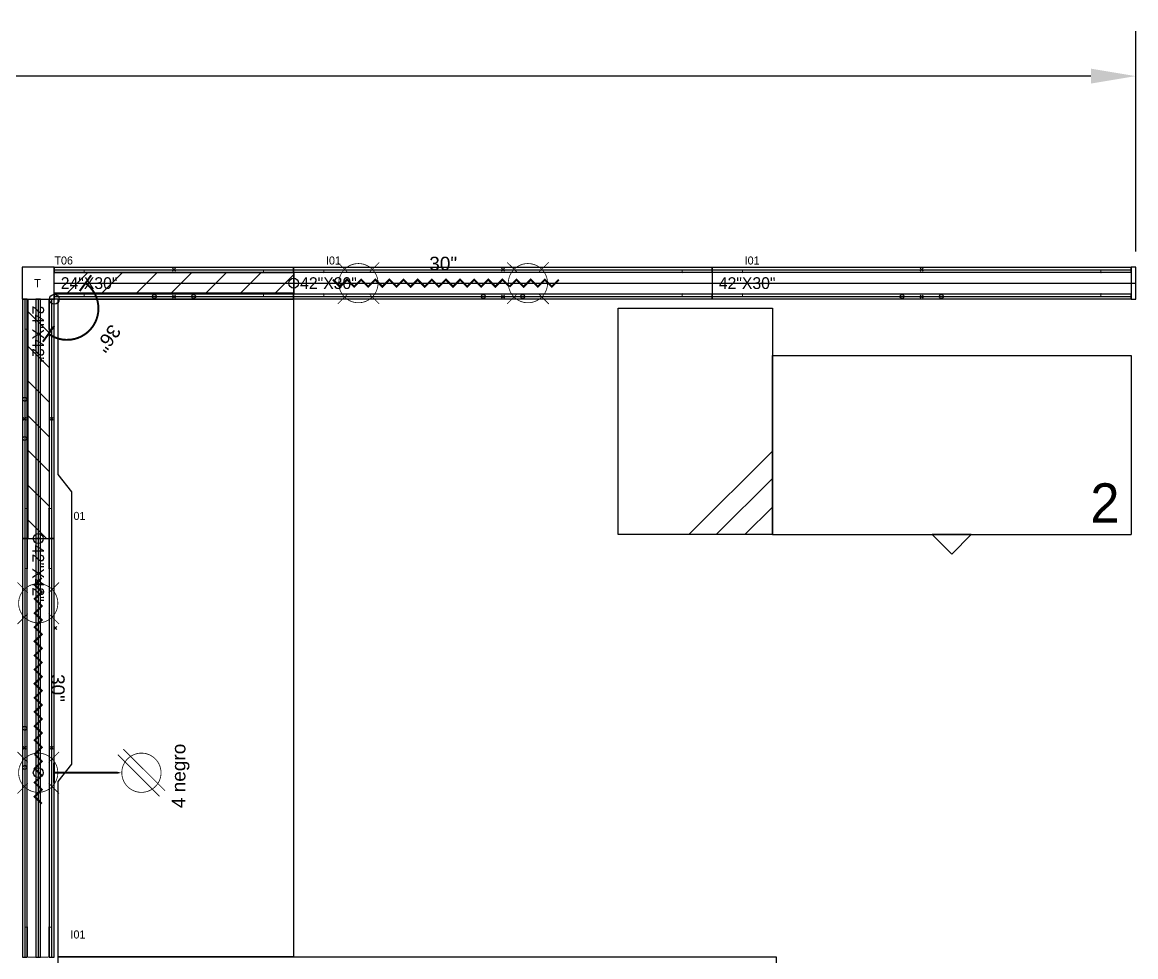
# Model space of a CAD drawing. Header units: inches. Extents: x 126 to 13186, y 9 to 361.
# Drawn here: x 3762.9 to 3874.6, y 114.7 to 208.5 of the extents above; entities that cross this region are included whole.
import ezdxf
from ezdxf.enums import TextEntityAlignment as Align

# ---------------------------------------------------------------- set-up
doc = ezdxf.new("R2010")
doc.units = ezdxf.units.IN
doc.header["$MEASUREMENT"] = 0
for name, color, linetype in [('DD2D', 7, 'Continuous'), ('DD2D_Geometry', 7, 'Continuous'), ('ELECTRI', 7, 'Continuous'), ('ENFASIS NEW', 7, 'Continuous'), ('Id Unión', 7, 'Continuous'), ('LATEFILE', 7, 'Continuous'), ('LATFILE', 7, 'Continuous'), ('LF', 7, 'Continuous'), ('PV-26D', 7, 'Continuous'), ('S7000', 7, 'Continuous'), ('TEXT HARNESS', 7, 'Continuous')]:
    doc.layers.add(name, color=color, linetype=linetype)
doc.styles.add('ARIAL', font='arial.ttf')
doc.styles.get("Standard").update_dxf_attribs({"font": 'stylu.ttf'})
doc.dimstyles.get("Standard").update_dxf_attribs({"dimscale": 25, "dimtxt": 0.18, "dimasz": 0.18, "dimexe": 0.18, "dimexo": 0.0625, "dimgap": 0.09, "dimtad": 0, "dimtih": 1, "dimtoh": 1, "dimzin": 0, "dimdsep": 46, "dimlunit": 4, "dimtxsty": 'Standard', "dimcen": 0.09, "dimadec": 0, "dimazin": 0, "dimtfac": 1, "dimtofl": 0, "dimtmove": 0, "dimatfit": 3, "dimfxl": 1, "dimtolj": 1, "dimtzin": 0, "dimarcsym": 0})

# ---------------------------------------------------------------- blocks, each defined once
blk = doc.blocks.new('829030')
at = {"color": 1, "const_width": 0.002}
for points in [[(0.1385, 0.0265), (0.112, 0.053)], [(0.1915, 0.0265), (0.218, 0.053)], [(0.5705, 0.0265), (0.544, 0.053)], [(0.6235, 0.0265), (0.65, 0.053)], [(0.1385, -0.0265), (0.112, -0.053)], [(0.1915, -0.0265), (0.218, -0.053)], [(0.5705, -0.0265), (0.544, -0.053)], [(0.6235, -0.0265), (0.65, -0.053)]]:
    blk.add_lwpolyline(points, dxfattribs=at)
for points in [[(0.165, -0.05, -1), (0.165, 0.05, -1)], [(0.597, -0.05, 1), (0.597, 0.05, 1)]]:
    blk.add_lwpolyline(points, format="xyb", close=True, dxfattribs=at)
at = {"color": 1}
for points in [[(0.1, 0.009, 0.005, 0.005, 0), (0.118, -0.009, 0.005, 0.005, 0), (0.136, 0.009, 0.005, 0.005, 0), (0.154, -0.009, 0.005, 0.005, 0), (0.172, 0.009, 0.005, 0.005, 0), (0.19, -0.009, 0.005, 0.005, 0), (0.208, 0.009, 0.005, 0.005, 0), (0.226, -0.009, 0.005, 0.005, 0), (0.244, 0.009, 0.005, 0.005, 0), (0.262, -0.009, 0.005, 0.005, 0), (0.28, 0.009, 0.005, 0.005, 0), (0.298, -0.009, 0.005, 0.005, 0), (0.316, 0.009, 0.005, 0.005, 0), (0.334, -0.009, 0.005, 0.005, 0), (0.352, 0.009, 0.005, 0.005, 0), (0.37, -0.009, 0.005, 0.005, 0), (0.388, 0.009, 0.005, 0.005, 0), (0.406, -0.009, 0.005, 0.005, 0), (0.424, 0.009, 0.005, 0.005, 0), (0.442, -0.009, 0.005, 0.005, 0), (0.46, 0.009, 0.005, 0.005, 0), (0.478, -0.009, 0.005, 0.005, 0), (0.496, 0.009, 0.005, 0.005, 0), (0.514, -0.009, 0.005, 0.005, 0), (0.532, 0.009, 0.005, 0.005, 0), (0.55, -0.009, 0, 0, 0)], [(0.676, 0.009, 0.005, 0.005, 0), (0.658, -0.009, 0.005, 0.005, 0), (0.64, 0.009, 0.005, 0.005, 0), (0.622, -0.009, 0.005, 0.005, 0), (0.604, 0.009, 0.005, 0.005, 0), (0.586, -0.009, 0.005, 0.005, 0), (0.568, 0.009, 0.005, 0.005, 0), (0.55, -0.009, 0, 0, 0)]]:
    blk.add_lwpolyline(points, format="xyseb", dxfattribs=at)
blk.add_circle((0, 0), 0.0125, dxfattribs=at)
blk.add_point((0, 0), dxfattribs=at)
at = {"layer": 'TEXT HARNESS', "color": 1, "style": 'ARIAL'}
blk.add_text('30"', height=0.03469, dxfattribs=at).set_placement((0.381, 0.05), align=Align.MIDDLE)
blk = doc.blocks.new('8065E4C')
at = {"color": 1}
for points in [[(0, -0.04, 0.005, 0.005, 0), (0, -0.165, 0.025, 0, 0), (0, -0.2114, 0, 0, 0)], [(-0.0601, -0.309, 0.002, 0.002, 0), (0.046, -0.2029, 0.002, 0.002, 0)], [(-0.046, -0.3231, 0.002, 0.002, 0), (0.0601, -0.217, 0.002, 0.002, 0)]]:
    blk.add_lwpolyline(points, format="xyseb", dxfattribs=at)
at = {"color": 1, "const_width": 0.005}
blk.add_lwpolyline([(0.025, -0.04), (-0.025, -0.04)], dxfattribs=at)
at = {"color": 1, "const_width": 0.002}
blk.add_lwpolyline([(-0.05, -0.263, -1), (0.05, -0.263, -1)], format="xyb", close=True, dxfattribs=at)
at = {"color": 1}
blk.add_circle((0, 0), 0.0125, dxfattribs=at)
blk.add_point((0, 0), dxfattribs=at)
at = {"layer": 'TEXT HARNESS', "color": 1, "style": 'ARIAL'}
blk.add_text('4 negro', height=0.03469, dxfattribs=at).set_placement((-0.0081, -0.363), align=Align.MIDDLE)
blk = doc.blocks.new('*X45')
at = {"color": 0}
for p, q in [((45.2092, -47.6869), (45.2569, -47.6392)), ((45.2923, -47.6922), (45.3453, -47.6392)), ((45.3807, -47.6922), (45.4337, -47.6392)), ((45.4691, -47.6922), (45.5221, -47.6392)), ((45.5575, -47.6922), (45.6105, -47.6392)), ((45.6459, -47.6922), (45.6989, -47.6392)), ((45.7343, -47.6922), (45.7873, -47.6392))]:
    blk.add_line(p, q, dxfattribs=at)
blk = doc.blocks.new('806224')
at = {"color": 1}
for p, q in [((-0.6104, 0), (0, 0)), ((-0.6104, -0.053), (-0.6104, 0)), ((0, 0), (0, -0.053)), ((0, -0.053), (-0.6104, -0.053))]:
    blk.add_line(p, q, dxfattribs=at)
blk.add_blockref('*X45', (-45.8197, 47.6392), dxfattribs=at)
blk = doc.blocks.new('817736')
at = {"color": 3, "const_width": 0.005}
blk.add_lwpolyline([(0.08, 0.04, 1), (-0.08, 0.04)], format="xyb", dxfattribs=at)
for points in [[(-0.055, 0.04), (-0.105, 0.04)], [(0.055, 0.04), (0.105, 0.04)]]:
    blk.add_lwpolyline(points, dxfattribs=at)
at = {"color": 3}
blk.add_circle((0, 0), 0.0125, dxfattribs=at)
blk.add_point((0, 0), dxfattribs=at)
at = {"layer": 'TEXT HARNESS', "color": 3, "style": 'ARIAL'}
blk.add_text('36"', height=0.03469, dxfattribs=at).set_placement((0, 0.17), align=Align.MIDDLE)
blk = doc.blocks.new('DD40102466AB')
at = {"color": 1}
for p, q in [((0.0035, -0.0035), (-0.0035, 0.0035)), ((0.0035, 0.0035), (-0.0035, -0.0035))]:
    blk.add_line(p, q, dxfattribs=at)
blk.add_lwpolyline([(-0.3472, -0.0417), (0.3472, -0.0417), (0.391, -0.0067), (0.838, -0.0067), (0.838, -0.6067), (-0.838, -0.6067), (-0.838, -0.0067), (-0.391, -0.0067)], close=True)
blk.add_point((0, 0))
blk.add_point((0, 0))
blk.add_point((0, 0), dxfattribs=at)
blk = doc.blocks.new('DD40102442AB')
at = {"color": 1}
for p, q in [((0.0035, -0.0035), (-0.0035, 0.0035)), ((0.0035, 0.0035), (-0.0035, -0.0035))]:
    blk.add_line(p, q, dxfattribs=at)
blk.add_point((0, 0))
blk.add_point((0, 0))
blk.add_point((0, 0), dxfattribs=at)
blk = doc.blocks.new('S7012')
for p, q in [((0.18, -0.577), (0.393, -0.364)), ((0.25, -0.577), (0.393, -0.434)), ((0.323, -0.577), (0.393, -0.507))]:
    blk.add_line(p, q)
blk.add_lwpolyline([(0, 0), (0.393, 0), (0.393, -0.577), (0, -0.577)], close=True)
blk = doc.blocks.new('LF4023627S')
for p, q in [((0, 0), (0.914, 0)), ((0, -0.457), (0.914, -0.457))]:
    blk.add_line(p, q)
at = {"layer": 'LATEFILE'}
for p, q in [((0, -0.457), (0, 0)), ((0.914, 0), (0.914, -0.457))]:
    blk.add_line(p, q, dxfattribs=at)
blk.add_lwpolyline([(0.407, -0.457), (0.457, -0.507), (0.507, -0.457)], close=True, dxfattribs=at)
at = {"layer": 'LATFILE', "insert": (0.8103, -0.3262), "char_height": 0.1, "width": 0.07696, "attachment_point": 1}
blk.add_mtext('2', dxfattribs=at)
blk = doc.blocks.new('DD40123072AB')
for p, q in [((-0.915, -0.7687), (-0.915, -0.0067)), ((-0.915, -0.0067), (0.915, -0.0067)), ((0.915, -0.0067), (0.915, -0.7687)), ((0.915, -0.7687), (-0.915, -0.7687))]:
    blk.add_line(p, q)
at = {"layer": 'PV-26D'}
for p, q in [((-0.8345, -0.0687), (-0.8345, -0.1107)), ((-0.8335, -0.0687), (-0.8345, -0.0687)), ((-0.8335, -0.1107), (-0.8335, -0.0687)), ((-0.7385, -0.0627), (-0.8285, -0.0627)), ((-0.8285, -0.0637), (-0.8285, -0.0627)), ((-0.8285, -0.0637), (-0.7385, -0.0637)), ((-0.7385, -0.0637), (-0.7385, -0.0627)), ((-0.7335, -0.0687), (-0.7335, -0.1107)), ((-0.7335, -0.0687), (-0.7325, -0.0687)), ((-0.7325, -0.1107), (-0.7325, -0.0687)), ((0.7325, -0.1107), (0.7325, -0.0687)), ((0.7335, -0.0687), (0.7325, -0.0687)), ((0.7335, -0.0687), (0.7335, -0.1107)), ((0.7385, -0.0627), (0.8285, -0.0627)), ((0.7385, -0.0637), (0.7385, -0.0627)), ((0.8285, -0.0637), (0.7385, -0.0637)), ((0.8285, -0.0637), (0.8285, -0.0627)), ((0.8335, -0.1107), (0.8335, -0.0687)), ((0.8335, -0.0687), (0.8345, -0.0687)), ((0.8345, -0.0687), (0.8345, -0.1107)), ((-0.8335, -0.1107), (-0.8345, -0.1107)), ((-0.8212, -0.1009), (-0.8212, -0.1157)), ((-0.8212, -0.1009), (-0.8175, -0.1009)), ((-0.8175, -0.1167), (-0.8175, -0.1009)), ((-0.7495, -0.1117), (-0.8175, -0.1117)), ((-0.7495, -0.1119), (-0.8175, -0.1119)), ((-0.8175, -0.1124), (-0.7495, -0.1124)), ((-0.7527, -0.094), (-0.8143, -0.094)), ((-0.8143, -0.094), (-0.8143, -0.0977)), ((-0.8143, -0.0977), (-0.7527, -0.0977)), ((-0.7527, -0.094), (-0.7527, -0.0977)), ((-0.7495, -0.1009), (-0.7495, -0.1167)), ((-0.7458, -0.1009), (-0.7495, -0.1009)), ((-0.7458, -0.1157), (-0.7458, -0.1009)), ((-0.7335, -0.1107), (-0.7325, -0.1107)), ((0.7335, -0.1107), (0.7325, -0.1107)), ((0.7458, -0.1157), (0.7458, -0.1009)), ((0.7458, -0.1009), (0.7495, -0.1009)), ((0.7495, -0.1009), (0.7495, -0.1167)), ((0.7495, -0.1117), (0.8175, -0.1117)), ((0.7495, -0.1119), (0.8175, -0.1119)), ((0.8175, -0.1124), (0.7495, -0.1124)), ((0.7527, -0.094), (0.8143, -0.094)), ((0.7527, -0.094), (0.7527, -0.0977)), ((0.8143, -0.0977), (0.7527, -0.0977)), ((0.8143, -0.094), (0.8143, -0.0977)), ((0.8175, -0.1167), (0.8175, -0.1009)), ((0.8212, -0.1009), (0.8175, -0.1009)), ((0.8212, -0.1009), (0.8212, -0.1157)), ((0.8335, -0.1107), (0.8345, -0.1107)), ((-0.8212, -0.1157), (-0.8285, -0.1157)), ((-0.8285, -0.1157), (-0.8285, -0.1167)), ((-0.8285, -0.1167), (-0.8175, -0.1167)), ((-0.7495, -0.1161), (-0.8175, -0.1161)), ((-0.8175, -0.1166), (-0.7495, -0.1166)), ((-0.7495, -0.1167), (-0.8175, -0.1167)), ((-0.7495, -0.1167), (-0.7385, -0.1167)), ((-0.7385, -0.1157), (-0.7458, -0.1157)), ((-0.7385, -0.1157), (-0.7385, -0.1167)), ((0.7385, -0.1157), (0.7458, -0.1157)), ((0.7385, -0.1157), (0.7385, -0.1167)), ((0.7495, -0.1167), (0.7385, -0.1167)), ((0.7495, -0.1161), (0.8175, -0.1161)), ((0.8175, -0.1166), (0.7495, -0.1166)), ((0.7495, -0.1167), (0.8175, -0.1167)), ((0.8285, -0.1167), (0.8175, -0.1167)), ((0.8212, -0.1157), (0.8285, -0.1157)), ((0.8285, -0.1157), (0.8285, -0.1167))]:
    blk.add_line(p, q, dxfattribs=at)
at = {"layer": 'PV-26D', "extrusion": (0, 0, -1)}
for centre, radius, start, end in [((0.8285, -0.0687), 0.006, 0, 90), ((0.7385, -0.0687), 0.006, 90, 180), ((-0.7385, -0.0687), 0.006, 0, 90), ((-0.8285, -0.0687), 0.006, 90, 180), ((0.8285, -0.1107), 0.006, 270, 0), ((0.8143, -0.1009), 0.00691, 0, 90), ((0.7527, -0.1009), 0.00691, 90, 180), ((0.7385, -0.1107), 0.006, 180, 270), ((-0.7385, -0.1107), 0.006, 270, 0), ((-0.7527, -0.1009), 0.00691, 0, 90), ((-0.8143, -0.1009), 0.00691, 90, 180), ((-0.8285, -0.1107), 0.006, 180, 270)]:
    blk.add_arc(centre, radius, start, end, dxfattribs=at)
at = {"layer": 'PV-26D'}
for centre, radius, start, end in [((-0.8285, -0.0687), 0.005, 90, 180), ((-0.7385, -0.0687), 0.005, 0, 90), ((0.7385, -0.0687), 0.005, 90, 180), ((0.8285, -0.0687), 0.005, 0, 90), ((-0.8285, -0.1107), 0.005, 180, 270), ((-0.8143, -0.1009), 0.00318, 90, 180), ((-0.7527, -0.1009), 0.00318, 0, 90), ((-0.7385, -0.1107), 0.005, 270, 0), ((0.7385, -0.1107), 0.005, 180, 270), ((0.7527, -0.1009), 0.00318, 90, 180), ((0.8143, -0.1009), 0.00318, 0, 90), ((0.8285, -0.1107), 0.005, 270, 0)]:
    blk.add_arc(centre, radius, start, end, dxfattribs=at)
for points in [[(-0.8175, -0.1167), (-0.8197, -0.1167), (-0.8212, -0.1163), (-0.8212, -0.1157)], [(-0.7458, -0.1157), (-0.7458, -0.1163), (-0.7473, -0.1167), (-0.7495, -0.1167)], [(0.7458, -0.1157), (0.7458, -0.1163), (0.7473, -0.1167), (0.7495, -0.1167)], [(0.8175, -0.1167), (0.8197, -0.1167), (0.8212, -0.1163), (0.8212, -0.1157)]]:
    blk.add_rational_spline(points, [1, 0.804737854124, 0.804737854124, 1], degree=3, dxfattribs=at)
blk = doc.blocks.new('DD101024422D')
at = {"color": 1, "linetype": 'Continuous', "lineweight": 0}
for p, q in [((0.0765, 0.026), (0.0765, 0.0343)), ((0.5335, 0.0343), (0.0765, 0.0343)), ((0.5335, 0.0343), (0.5335, 0.026)), ((0, -0.0255), (0, 0.0255)), ((0.0017, 0.0275), (0.0218, 0.0275)), ((0.002, 0.0275), (0.0215, 0.0275)), ((0.0747, 0.0275), (0.0215, 0.0275)), ((0.0747, 0.0275), (0.075, 0.0275)), ((0.5353, 0.0275), (0.535, 0.0275)), ((0.5353, 0.0275), (0.5885, 0.0275)), ((0.6083, 0.0275), (0.5882, 0.0275)), ((0.608, 0.0275), (0.5885, 0.0275)), ((0.61, -0.0255), (0.61, 0.0255)), ((0.025, -0.0275), (0.002, -0.0275)), ((0.025, -0.0275), (0.0747, -0.0275)), ((0.0747, -0.0275), (0.075, -0.0275)), ((0.0765, -0.0343), (0.0765, -0.026)), ((0.5335, -0.026), (0.5335, -0.0343)), ((0.5353, -0.0275), (0.535, -0.0275)), ((0.585, -0.0275), (0.5353, -0.0275)), ((0.585, -0.0275), (0.608, -0.0275)), ((0.5335, -0.0343), (0.0765, -0.0343))]:
    blk.add_line(p, q, dxfattribs=at)
at = {"color": 1}
for p, q in [((0.3015, 0.0379), (0.3085, 0.0308)), ((0.3015, 0.0308), (0.3085, 0.0379)), ((0.3015, -0.0379), (0.3085, -0.0308)), ((0.3015, -0.0308), (0.3085, -0.0379))]:
    blk.add_line(p, q, dxfattribs=at)
for centre in [(0.255, -0.0343), (0.355, -0.0343)]:
    blk.add_circle(centre, 0.005, dxfattribs=at)
at = {"color": 1, "linetype": 'Continuous', "lineweight": 0}
for centre, radius, start, end in [((0.002, 0.0255), 0.00203, 90, 180), ((0.075, 0.026), 0.00151, 10.021, 90), ((0.075, 0.026), 0.00151, 0, 10.021), ((0.535, 0.026), 0.00151, 90, 169.979), ((0.535, 0.026), 0.00151, 169.979, 180), ((0.535, 0.026), 0.00151, 169.979, 180), ((0.608, 0.0255), 0.00203, 0, 90), ((0.002, -0.0255), 0.00203, 180, 270), ((0.075, -0.026), 0.00151, 270, 349.979), ((0.075, -0.026), 0.00151, 349.979, 0), ((0.535, -0.026), 0.00151, 180, 190.021), ((0.535, -0.026), 0.00151, 180, 190.021), ((0.535, -0.026), 0.00151, 190.021, 270), ((0.608, -0.0255), 0.00203, 270, 0)]:
    blk.add_arc(centre, radius, start, end, dxfattribs=at)
at = {"color": 1}
for p in [(0.305, 0.0343), (0.305, -0.0343)]:
    blk.add_point(p, dxfattribs=at)
at = {"insert": (0.0165, 0.0151), "char_height": 0.03, "attachment_point": 1}
blk.add_mtext_dynamic_manual_height_columns('24"X42"', width=75.494015, gutter_width=12.5, heights=[0], dxfattribs=at)
blk = doc.blocks.new('SPACE_DD10102442')
blk.add_blockref('DD101024422D', (0, 0))
blk = doc.blocks.new('DD101042422D')
at = {"color": 1, "linetype": 'Continuous', "lineweight": 0}
for p, q in [((0.0765, 0.026), (0.0765, 0.0343)), ((0.9905, 0.0343), (0.0765, 0.0343)), ((0.9905, 0.0343), (0.9905, 0.026)), ((0, -0.0255), (0, 0.0255)), ((0.0017, 0.0275), (0.0218, 0.0275)), ((0.002, 0.0275), (0.0215, 0.0275)), ((0.0747, 0.0275), (0.0215, 0.0275)), ((0.0747, 0.0275), (0.075, 0.0275)), ((0.9923, 0.0275), (0.992, 0.0275)), ((0.9923, 0.0275), (1.0455, 0.0275)), ((1.0653, 0.0275), (1.0452, 0.0275)), ((1.065, 0.0275), (1.0455, 0.0275)), ((1.067, -0.0255), (1.067, 0.0255)), ((0.025, -0.0275), (0.002, -0.0275)), ((0.025, -0.0275), (0.0747, -0.0275)), ((0.0747, -0.0275), (0.075, -0.0275)), ((0.0765, -0.0343), (0.0765, -0.026)), ((0.9905, -0.026), (0.9905, -0.0343)), ((0.9923, -0.0275), (0.992, -0.0275)), ((1.042, -0.0275), (0.9923, -0.0275)), ((1.042, -0.0275), (1.065, -0.0275)), ((0.9905, -0.0343), (0.0765, -0.0343))]:
    blk.add_line(p, q, dxfattribs=at)
at = {"color": 1}
for p, q in [((0.53, 0.0379), (0.537, 0.0308)), ((0.53, 0.0308), (0.537, 0.0379)), ((0.53, -0.0379), (0.537, -0.0308)), ((0.53, -0.0308), (0.537, -0.0379))]:
    blk.add_line(p, q, dxfattribs=at)
for centre in [(0.4835, -0.0343), (0.5835, -0.0343)]:
    blk.add_circle(centre, 0.005, dxfattribs=at)
at = {"color": 1, "linetype": 'Continuous', "lineweight": 0}
for centre, radius, start, end in [((0.002, 0.0255), 0.00203, 90, 180), ((0.075, 0.026), 0.00151, 10.021, 90), ((0.075, 0.026), 0.00151, 0, 10.021), ((0.992, 0.026), 0.00151, 90, 169.979), ((0.992, 0.026), 0.00151, 169.979, 180), ((0.992, 0.026), 0.00151, 169.979, 180), ((1.065, 0.0255), 0.00203, 0, 90), ((0.002, -0.0255), 0.00203, 180, 270), ((0.075, -0.026), 0.00151, 270, 349.979), ((0.075, -0.026), 0.00151, 349.979, 0), ((0.992, -0.026), 0.00151, 180, 190.021), ((0.992, -0.026), 0.00151, 180, 190.021), ((0.992, -0.026), 0.00151, 190.021, 270), ((1.065, -0.0255), 0.00203, 270, 0)]:
    blk.add_arc(centre, radius, start, end, dxfattribs=at)
at = {"color": 1}
for p in [(0.5335, 0.0343), (0.5335, -0.0343)]:
    blk.add_point(p, dxfattribs=at)
at = {"insert": (0.0165, 0.0151), "char_height": 0.03, "attachment_point": 1}
blk.add_mtext_dynamic_manual_height_columns('42"X42"', width=75.494015, gutter_width=12.5, heights=[0], dxfattribs=at)
blk = doc.blocks.new('SPACE_DD10104242')
blk.add_blockref('DD101042422D', (0, 0))
blk = doc.blocks.new('DD101024302D')
at = {"color": 6, "linetype": 'Continuous', "lineweight": 0}
for p, q in [((0.0765, 0.026), (0.0765, 0.0343)), ((0.5335, 0.0343), (0.0765, 0.0343)), ((0.5335, 0.0343), (0.5335, 0.026)), ((0, -0.0255), (0, 0.0255)), ((0.0017, 0.0275), (0.0218, 0.0275)), ((0.002, 0.0275), (0.0215, 0.0275)), ((0.0747, 0.0275), (0.0215, 0.0275)), ((0.0747, 0.0275), (0.075, 0.0275)), ((0.5353, 0.0275), (0.535, 0.0275)), ((0.5353, 0.0275), (0.5885, 0.0275)), ((0.6083, 0.0275), (0.5882, 0.0275)), ((0.608, 0.0275), (0.5885, 0.0275)), ((0.61, -0.0255), (0.61, 0.0255)), ((0.025, -0.0275), (0.002, -0.0275)), ((0.025, -0.0275), (0.0747, -0.0275)), ((0.0747, -0.0275), (0.075, -0.0275)), ((0.0765, -0.0343), (0.0765, -0.026)), ((0.5335, -0.026), (0.5335, -0.0343)), ((0.5353, -0.0275), (0.535, -0.0275)), ((0.585, -0.0275), (0.5353, -0.0275)), ((0.585, -0.0275), (0.608, -0.0275)), ((0.5335, -0.0343), (0.0765, -0.0343))]:
    blk.add_line(p, q, dxfattribs=at)
at = {"color": 6}
for p, q in [((0.3015, 0.0379), (0.3085, 0.0308)), ((0.3015, 0.0308), (0.3085, 0.0379)), ((0.3015, -0.0379), (0.3085, -0.0308)), ((0.3015, -0.0308), (0.3085, -0.0379))]:
    blk.add_line(p, q, dxfattribs=at)
for centre in [(0.255, -0.0343), (0.355, -0.0343)]:
    blk.add_circle(centre, 0.005, dxfattribs=at)
at = {"color": 6, "linetype": 'Continuous', "lineweight": 0}
for centre, radius, start, end in [((0.002, 0.0255), 0.00203, 90, 180), ((0.075, 0.026), 0.00151, 10.021, 90), ((0.075, 0.026), 0.00151, 0, 10.021), ((0.535, 0.026), 0.00151, 90, 169.979), ((0.535, 0.026), 0.00151, 169.979, 180), ((0.535, 0.026), 0.00151, 169.979, 180), ((0.608, 0.0255), 0.00203, 0, 90), ((0.002, -0.0255), 0.00203, 180, 270), ((0.075, -0.026), 0.00151, 270, 349.979), ((0.075, -0.026), 0.00151, 349.979, 0), ((0.535, -0.026), 0.00151, 180, 190.021), ((0.535, -0.026), 0.00151, 180, 190.021), ((0.535, -0.026), 0.00151, 190.021, 270), ((0.608, -0.0255), 0.00203, 270, 0)]:
    blk.add_arc(centre, radius, start, end, dxfattribs=at)
at = {"color": 6}
for p in [(0.305, 0.0343), (0.305, -0.0343)]:
    blk.add_point(p, dxfattribs=at)
at = {"insert": (0.0165, 0.0151), "char_height": 0.03, "attachment_point": 1}
blk.add_mtext_dynamic_manual_height_columns('24"X30"', width=75.494015, gutter_width=12.5, heights=[0], dxfattribs=at)
blk = doc.blocks.new('SPACE_DD10102430')
blk.add_blockref('DD101024302D', (0, 0))
blk = doc.blocks.new('DD101042302D')
at = {"color": 6, "linetype": 'Continuous', "lineweight": 0}
for p, q in [((0.0765, 0.026), (0.0765, 0.0343)), ((0.9905, 0.0343), (0.0765, 0.0343)), ((0.9905, 0.0343), (0.9905, 0.026)), ((0, -0.0255), (0, 0.0255)), ((0.0017, 0.0275), (0.0218, 0.0275)), ((0.002, 0.0275), (0.0215, 0.0275)), ((0.0747, 0.0275), (0.0215, 0.0275)), ((0.0747, 0.0275), (0.075, 0.0275)), ((0.9923, 0.0275), (0.992, 0.0275)), ((0.9923, 0.0275), (1.0455, 0.0275)), ((1.0653, 0.0275), (1.0452, 0.0275)), ((1.065, 0.0275), (1.0455, 0.0275)), ((1.067, -0.0255), (1.067, 0.0255)), ((0.025, -0.0275), (0.002, -0.0275)), ((0.025, -0.0275), (0.0747, -0.0275)), ((0.0747, -0.0275), (0.075, -0.0275)), ((0.0765, -0.0343), (0.0765, -0.026)), ((0.9905, -0.026), (0.9905, -0.0343)), ((0.9923, -0.0275), (0.992, -0.0275)), ((1.042, -0.0275), (0.9923, -0.0275)), ((1.042, -0.0275), (1.065, -0.0275)), ((0.9905, -0.0343), (0.0765, -0.0343))]:
    blk.add_line(p, q, dxfattribs=at)
at = {"color": 6}
for p, q in [((0.53, 0.0379), (0.537, 0.0308)), ((0.53, 0.0308), (0.537, 0.0379)), ((0.53, -0.0379), (0.537, -0.0308)), ((0.53, -0.0308), (0.537, -0.0379))]:
    blk.add_line(p, q, dxfattribs=at)
for centre in [(0.4835, -0.0343), (0.5835, -0.0343)]:
    blk.add_circle(centre, 0.005, dxfattribs=at)
at = {"color": 6, "linetype": 'Continuous', "lineweight": 0}
for centre, radius, start, end in [((0.002, 0.0255), 0.00203, 90, 180), ((0.075, 0.026), 0.00151, 10.021, 90), ((0.075, 0.026), 0.00151, 0, 10.021), ((0.992, 0.026), 0.00151, 90, 169.979), ((0.992, 0.026), 0.00151, 169.979, 180), ((0.992, 0.026), 0.00151, 169.979, 180), ((1.065, 0.0255), 0.00203, 0, 90), ((0.002, -0.0255), 0.00203, 180, 270), ((0.075, -0.026), 0.00151, 270, 349.979), ((0.075, -0.026), 0.00151, 349.979, 0), ((0.992, -0.026), 0.00151, 180, 190.021), ((0.992, -0.026), 0.00151, 180, 190.021), ((0.992, -0.026), 0.00151, 190.021, 270), ((1.065, -0.0255), 0.00203, 270, 0)]:
    blk.add_arc(centre, radius, start, end, dxfattribs=at)
at = {"color": 6}
for p in [(0.5335, 0.0343), (0.5335, -0.0343)]:
    blk.add_point(p, dxfattribs=at)
at = {"insert": (0.0165, 0.0151), "char_height": 0.03, "attachment_point": 1}
blk.add_mtext_dynamic_manual_height_columns('42"X30"', width=75.494015, gutter_width=12.5, heights=[0], dxfattribs=at)
blk = doc.blocks.new('SPACE_DD10104230')
blk.add_blockref('DD101042302D', (0, 0))
blk = doc.blocks.new('DD3021302D')
for p, q in [((0, 0.041), (0, -0.041)), ((0.012, 0.041), (0, 0.041)), ((0.012, -0.041), (0.012, 0.041)), ((0, -0.041), (0.012, -0.041))]:
    blk.add_line(p, q)
blk = doc.blocks.new('SPACE_DD302130')
blk.add_blockref('DD3021302D', (0, 0))
blk = doc.blocks.new('*D79')
at = {"color": 0, "lineweight": -2, "transparency": 16777216}
for p, q in [((3468.31, 185.5), (3468.31, 207.6)), ((3874.6, 185.5), (3874.6, 207.6)), ((3472.81, 203.1), (3655.95, 203.1)), ((3870.1, 203.1), (3686.96, 203.1))]:
    blk.add_line(p, q, dxfattribs=at)
at = {"color": 0, "transparency": 16777216}
for points in [[(3472.81, 203.85), (3472.81, 202.35), (3468.31, 203.1)], [(3870.1, 203.85), (3870.1, 202.35), (3874.6, 203.1)]]:
    blk.add_solid(points, dxfattribs=at)
at = {"layer": 'Defpoints', "color": 0, "transparency": 16777216}
for p in [(3874.6, 203.1), (3468.31, 183.94), (3874.6, 183.94)]:
    blk.add_point(p, dxfattribs=at)
at = {"color": 0, "transparency": 16777216, "insert": (3671.45, 203.1), "char_height": 4.5, "attachment_point": 5}
blk.add_mtext('\\A1;33\'-10{\\H1.000000x;\\S1/4;}"', dxfattribs=at)

msp = doc.modelspace()

# ---------------------------------------------------------------- linework, layer by layer
at = {"layer": 'DD2D'}
for p, q in [((3766.099, 183.671), (3790.115, 183.671)), ((3790.115, 183.671), (3832.122, 183.671)), ((3832.122, 183.671), (3874.13, 183.671)), ((3766.099, 182.321), (3790.115, 182.321)), ((3790.115, 182.321), (3790.118, 182.321)), ((3790.115, 182.321), (3832.122, 182.321)), ((3832.122, 182.321), (3832.126, 182.321)), ((3832.122, 182.321), (3874.13, 182.321)), ((3874.13, 182.321), (3874.603, 182.321)), ((3763.134, 180.707), (3763.134, 156.691)), ((3764.484, 180.707), (3764.484, 156.691)), ((3764.484, 180.707), (3764.484, 156.691)), ((3765.835, 180.707), (3765.835, 156.691)), ((3766.099, 180.97), (3790.115, 180.97)), ((3790.115, 180.97), (3832.122, 180.97)), ((3832.122, 180.97), (3874.13, 180.97)), ((3763.134, 156.691), (3763.134, 114.683)), ((3764.484, 156.691), (3764.484, 156.687)), ((3764.484, 156.691), (3764.484, 114.683)), ((3764.484, 156.691), (3764.484, 114.683)), ((3765.835, 156.691), (3765.835, 114.683))]:
    msp.add_line(p, q, dxfattribs=at)
at = {"layer": 'DD2D_Geometry'}
for points in [[(3762.87, 180.707), (3766.103, 180.707), (3766.103, 183.935), (3762.87, 183.935)], [(3766.099, 183.435), (3790.115, 183.435), (3790.115, 183.908), (3766.099, 183.908)], [(3766.099, 183.435), (3790.115, 183.435), (3790.115, 183.908), (3766.099, 183.908)], [(3790.115, 183.435), (3832.122, 183.435), (3832.122, 183.908), (3790.115, 183.908)], [(3790.115, 183.435), (3832.122, 183.435), (3832.122, 183.908), (3790.115, 183.908)], [(3832.122, 183.435), (3874.13, 183.435), (3874.13, 183.908), (3832.122, 183.908)], [(3832.122, 183.435), (3874.13, 183.435), (3874.13, 183.908), (3832.122, 183.908)], [(3790.115, 182.321), (3790.118, 182.321), (3790.118, 182.321), (3790.115, 182.321)], [(3832.122, 182.321), (3832.126, 182.321), (3832.126, 182.321), (3832.122, 182.321)], [(3766.099, 180.734), (3790.115, 180.734), (3790.115, 181.207), (3766.099, 181.207)], [(3766.099, 180.734), (3790.115, 180.734), (3790.115, 181.207), (3766.099, 181.207)], [(3790.115, 180.734), (3832.122, 180.734), (3832.122, 181.207), (3790.115, 181.207)], [(3790.115, 180.734), (3832.122, 180.734), (3832.122, 181.207), (3790.115, 181.207)], [(3832.122, 180.734), (3874.13, 180.734), (3874.13, 181.207), (3832.122, 181.207)], [(3832.122, 180.734), (3874.13, 180.734), (3874.13, 181.207), (3832.122, 181.207)], [(3762.898, 180.707), (3762.898, 156.691), (3763.37, 156.691), (3763.37, 180.707)], [(3762.898, 180.707), (3762.898, 156.691), (3763.37, 156.691), (3763.37, 180.707)], [(3764.248, 180.707), (3764.248, 156.691), (3764.721, 156.691), (3764.721, 180.707)], [(3764.248, 180.707), (3764.248, 156.691), (3764.721, 156.691), (3764.721, 180.707)], [(3765.599, 180.707), (3765.599, 156.691), (3766.071, 156.691), (3766.071, 180.707)], [(3765.599, 180.707), (3765.599, 156.691), (3766.071, 156.691), (3766.071, 180.707)], [(3762.898, 156.691), (3762.898, 114.683), (3763.37, 114.683), (3763.37, 156.691)], [(3762.898, 156.691), (3762.898, 114.683), (3763.37, 114.683), (3763.37, 156.691)], [(3764.248, 156.691), (3764.248, 114.683), (3764.721, 114.683), (3764.721, 156.691)], [(3764.248, 156.691), (3764.248, 114.683), (3764.721, 114.683), (3764.721, 156.691)], [(3764.484, 156.687), (3764.484, 156.687), (3764.484, 156.691), (3764.484, 156.691)], [(3765.599, 156.691), (3765.599, 114.683), (3766.071, 114.683), (3766.071, 156.691)], [(3765.599, 156.691), (3765.599, 114.683), (3766.071, 114.683), (3766.071, 156.691)]]:
    msp.add_lwpolyline(points, close=True, dxfattribs=at)

# ---------------------------------------------------------------- block references
at = {"layer": 'DD2D_Geometry', "xscale": 39.3700787401575, "yscale": 39.3700787401575, "zscale": 39.3700787401575}
for name, p in [('SPACE_DD10102430', (3766.099, 182.321)), ('SPACE_DD10104230', (3790.115, 182.321)), ('SPACE_DD10104230', (3832.122, 182.321)), ('SPACE_DD302130', (3874.13, 182.321)), ('SPACE_DD302130', (3874.13, 182.321))]:
    msp.add_blockref(name, p, dxfattribs=at)
at = {"layer": 'DD2D_Geometry', "xscale": 39.3700787401575, "yscale": 39.3700787401575, "zscale": 39.3700787401575, "rotation": 270}
for name, p in [('SPACE_DD10102442', (3764.484, 180.707)), ('SPACE_DD10104242', (3764.484, 156.691))]:
    msp.add_blockref(name, p, dxfattribs=at)
at = {"layer": 'ELECTRI', "xscale": 39.3700787401575, "yscale": 39.3700787401575, "zscale": 39.3700787401575}
for name, p, rotation in [('817736', (3766.105, 180.707), 233.9530789057118), ('806224', (3766.101, 181.318), 180), ('806224', (3763.484, 180.707), 90), ('829030', (3764.487, 156.691), 270), ('8065E4C', (3764.487, 133.187), 90)]:
    msp.add_blockref(name, p, dxfattribs=dict(at, rotation=rotation))
msp.add_blockref('829030', (3790.117, 182.321), dxfattribs=at)
at = {"layer": 'ENFASIS NEW', "xscale": 39.3700787401575, "yscale": 39.3700787401575, "zscale": 39.3700787401575}
for p in [(3811.118, 180.969), (3853.126, 180.969)]:
    msp.add_blockref('DD40102442AB', p, dxfattribs=at)
for name, p, rotation in [('DD40102466AB', (3766.229, 147.713), 90), ('DD40123072AB', (3802.516, 84.457), 180)]:
    msp.add_blockref(name, p, dxfattribs=dict(at, rotation=rotation))
at = {"layer": 'LF', "xscale": 39.3700787401575, "yscale": 39.3700787401575, "zscale": 39.3700787401575}
msp.add_blockref('LF4023627S', (3838.146, 175.075), dxfattribs=at)
at = {"layer": 'S7000', "xscale": 39.3700787401575, "yscale": 39.3700787401575, "zscale": 39.3700787401575}
msp.add_blockref('S7012', (3822.674, 179.8), dxfattribs=at)

# ---------------------------------------------------------------- texts
at = {"layer": 'DD2D_Geometry'}
msp.add_text('T', height=0.807, dxfattribs=at).set_placement((3764.081, 181.917))
at = {"layer": 'Id Unión'}
for s, p in [('T06', (3766.111, 184.191)), ('I01', (3793.356, 184.191)), ('I01', (3835.363, 184.191)), ('I01', (3767.724, 158.559)), ('I01', (3767.724, 116.551))]:
    msp.add_text(s, height=0.8071, dxfattribs=at).set_placement(p)

# ---------------------------------------------------------------- dimensions: what is measured, and where the dimension line sits
dim = msp.add_linear_dim(base=(3874.603, 203.103), p1=(3468.307, 183.935), p2=(3874.603, 183.935), dimstyle='Standard')
dim.commit()
dim.dimension.update_dxf_attribs({"geometry": '*D79', "text_midpoint": (3671.455, 203.103)})

doc.saveas('drawing.dxf')
